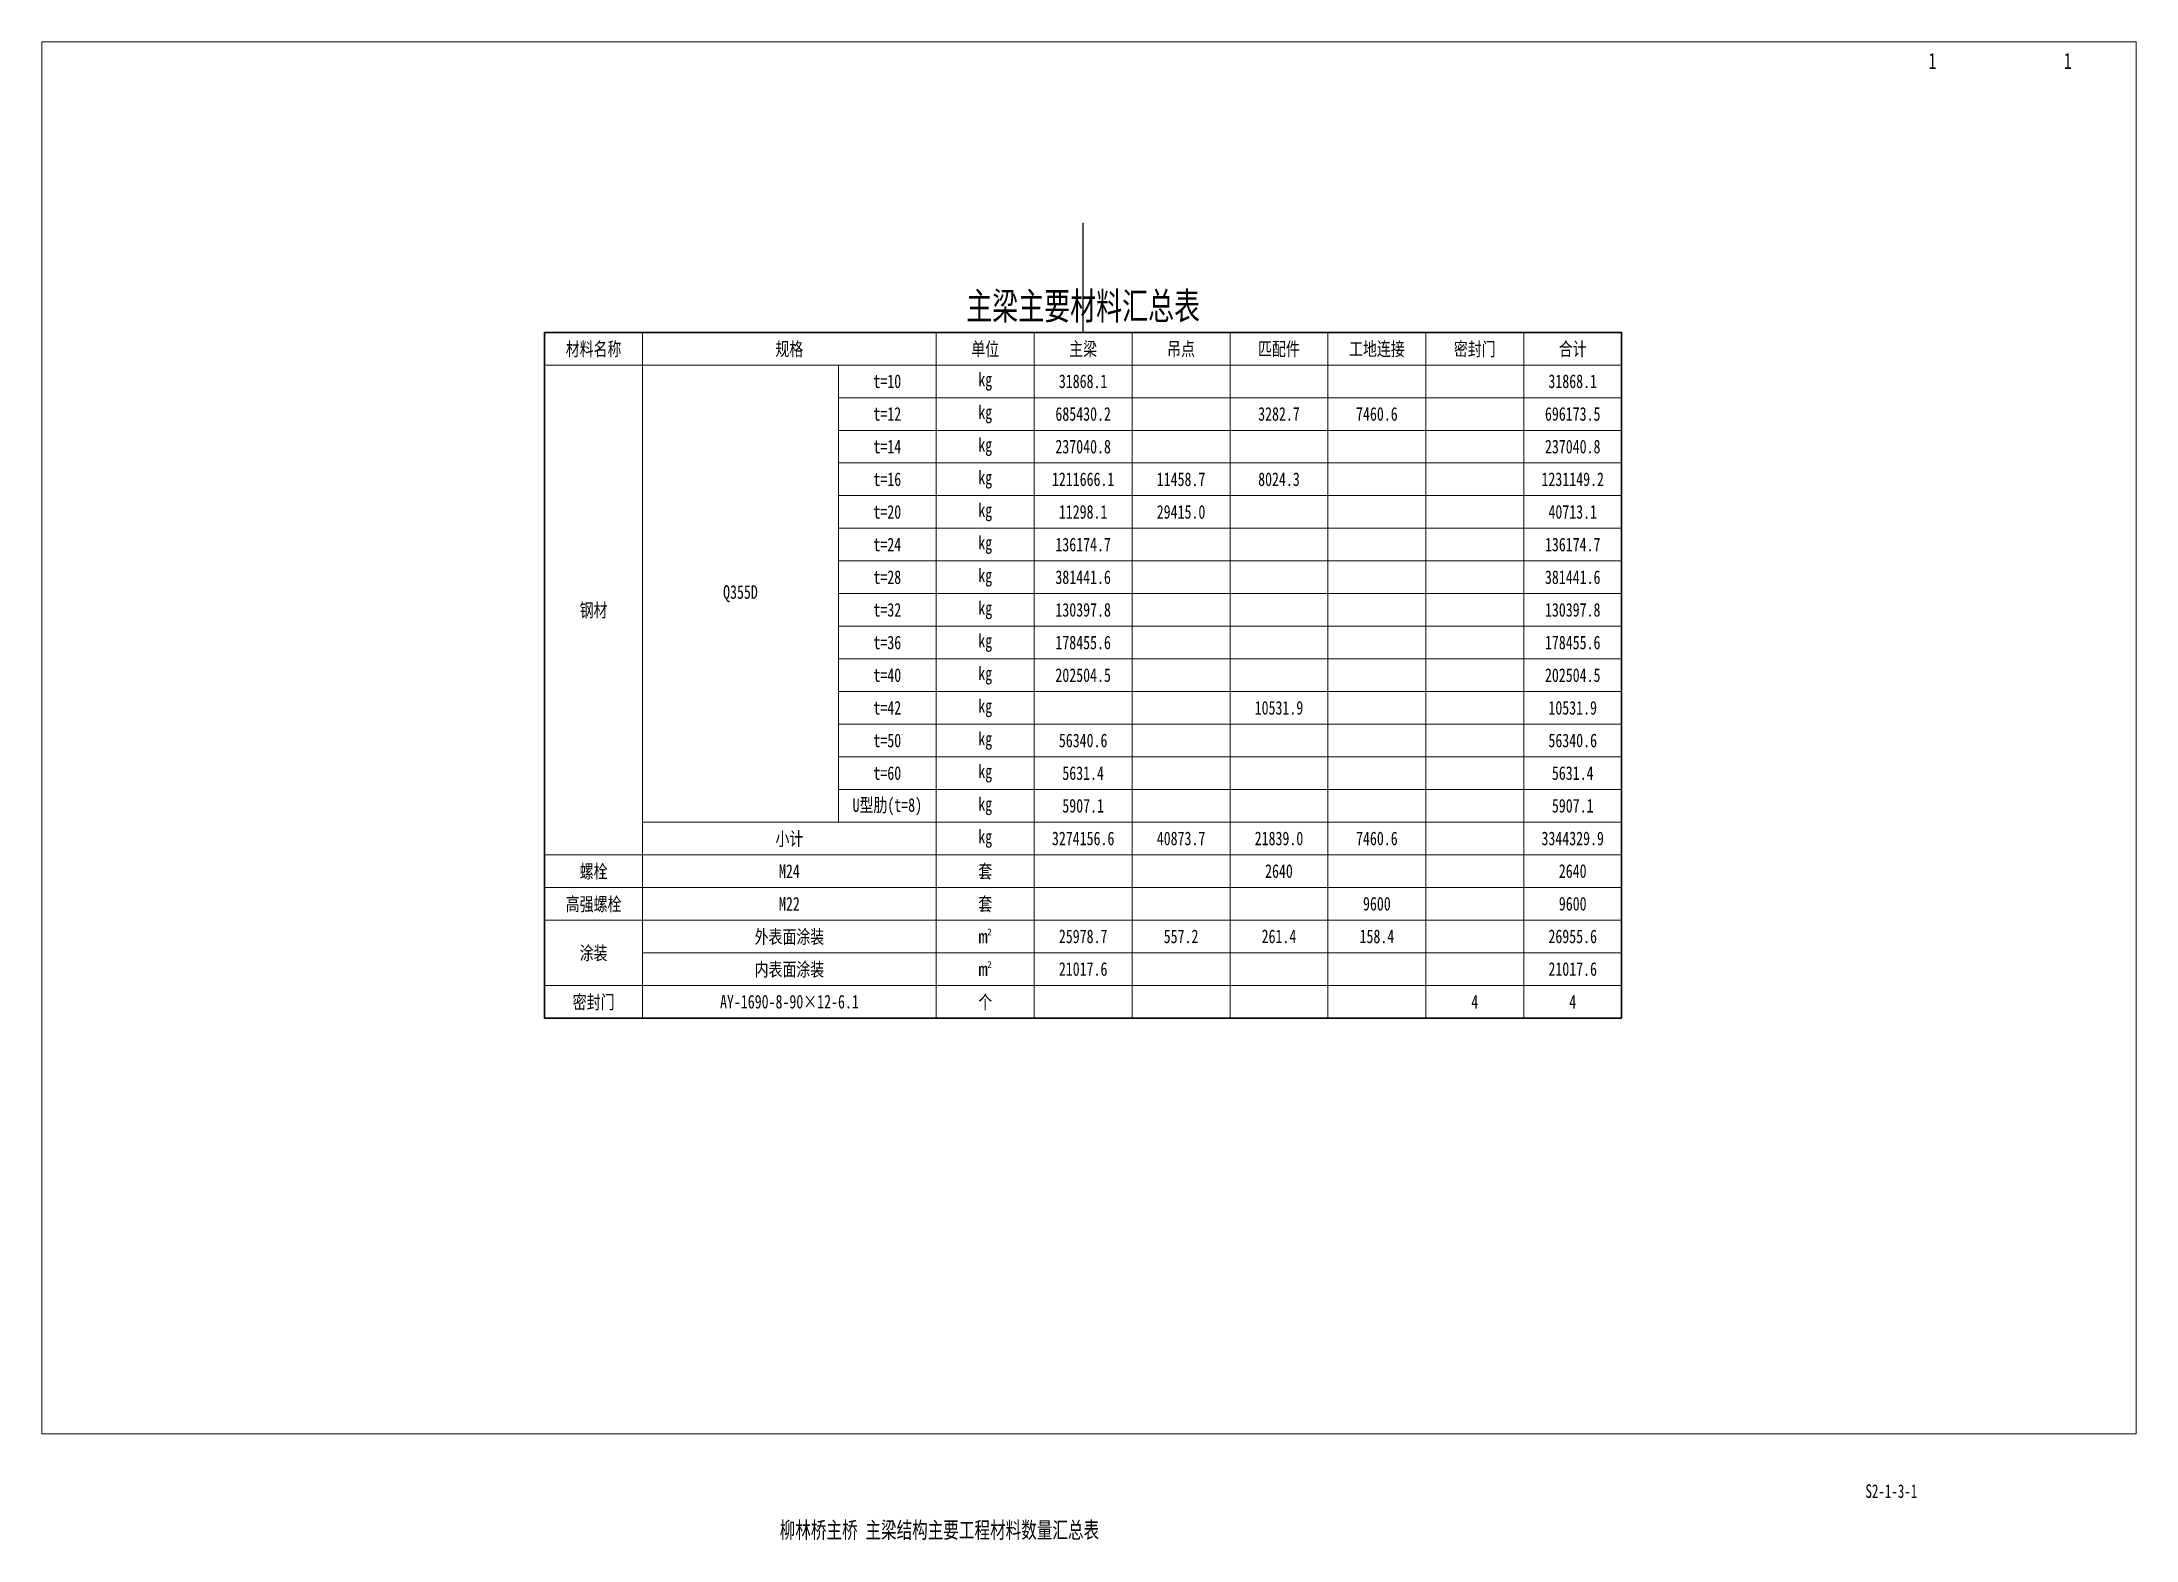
# Paper-space layout '布局1' of a CAD drawing. Header units: millimetres. Extents: x 1143 to 1528, y -267 to 8.
import ezdxf
from ezdxf.enums import TextEntityAlignment as Align

# ---------------------------------------------------------------- set-up
doc = ezdxf.new("R2010")
doc.units = ezdxf.units.MM
doc.layers.get('0').update_dxf_attribs({"lineweight": 15})
doc.layers.get('Defpoints').update_dxf_attribs({"color": 8})
for name, color, linetype, lineweight in [('文字', 7, 'Continuous', 15), ('标注线及字体', 2, 'Continuous', 15), ('钢筋', 1, 'Continuous', 30)]:
    doc.layers.add(name, color=color, linetype=linetype, lineweight=lineweight)
doc.styles.add('111', font='仿宋_GB2312.TTF', dxfattribs={"width": 0.7})
doc.styles.add('Annotative', font='')
doc.styles.add('FS', font='', dxfattribs={"width": 0.75})
doc.styles.add('图号专用', font='仿宋_GB2312.TTF', dxfattribs={"width": 0.7})
doc.styles.get('Annotative').set_extended_font_data('仿宋_GB2312')
doc.styles.get('FS').set_extended_font_data('仿宋_GB2312')

psp = doc.layouts.new('布局1')

# ---------------------------------------------------------------- linework, layer by layer
for p, q in [((1252.93, -44.89), (1252.93, -170.89)), ((1306.93, -44.89), (1306.93, -170.89)), ((1324.93, -44.89), (1324.93, -170.89)), ((1342.93, -44.89), (1342.93, -170.89)), ((1360.93, -44.89), (1360.93, -170.89)), ((1378.93, -44.89), (1378.93, -170.89)), ((1396.93, -44.89), (1396.93, -170.89)), ((1414.93, -44.89), (1414.93, -170.89)), ((1234.93, -50.89), (1432.93, -50.89)), ((1288.93, -50.89), (1288.93, -134.89)), ((1288.93, -56.89), (1432.93, -56.89)), ((1288.93, -62.89), (1432.93, -62.89)), ((1288.93, -68.89), (1432.93, -68.89)), ((1288.93, -74.89), (1432.93, -74.89)), ((1288.93, -80.89), (1432.93, -80.89)), ((1288.93, -86.89), (1432.93, -86.89)), ((1288.93, -92.89), (1432.93, -92.89)), ((1288.93, -98.89), (1432.93, -98.89)), ((1288.93, -104.89), (1432.93, -104.89)), ((1288.93, -110.89), (1432.93, -110.89)), ((1288.93, -116.89), (1432.93, -116.89)), ((1288.93, -122.89), (1432.93, -122.89)), ((1288.93, -128.89), (1432.93, -128.89)), ((1252.93, -134.89), (1432.93, -134.89)), ((1234.93, -140.89), (1432.93, -140.89)), ((1234.93, -146.89), (1432.93, -146.89)), ((1234.93, -152.89), (1432.93, -152.89)), ((1252.93, -158.89), (1432.93, -158.89)), ((1234.93, -164.89), (1432.93, -164.89))]:
    psp.add_line(p, q)
at = {"layer": 'Defpoints'}
psp.add_line((1333.93, -44.89), (1333.93, -24.76), dxfattribs=at)
at = {"layer": '钢筋'}
psp.add_lwpolyline([(1234.93, -44.89), (1432.93, -44.89), (1432.93, -170.89), (1234.93, -170.89)], close=True, dxfattribs=at)

# ---------------------------------------------------------------- texts
at = {"color": 7, "style": 'Annotative', "width": 0.75}
for s, p in [('材料名称', (1243.93, -47.89)), ('规格', (1279.93, -47.89)), ('单位', (1315.93, -47.89)), ('主梁', (1333.93, -47.89)), ('吊点', (1351.93, -47.89)), ('匹配件', (1369.93, -47.89)), ('工地连接', (1387.93, -47.89)), ('密封门', (1405.93, -47.89)), ('合计', (1423.93, -47.89)), ('t=10', (1297.93, -53.89)), ('kg', (1315.93, -53.89)), ('31868.1', (1333.93, -53.89)), ('31868.1', (1423.93, -53.89)), ('t=12', (1297.93, -59.89)), ('kg', (1315.93, -59.89)), ('685430.2', (1333.93, -59.89)), ('3282.7', (1369.93, -59.89)), ('7460.6', (1387.93, -59.89)), ('696173.5', (1423.93, -59.89)), ('t=14', (1297.93, -65.89)), ('kg', (1315.93, -65.89)), ('237040.8', (1333.93, -65.89)), ('237040.8', (1423.93, -65.89)), ('t=16', (1297.93, -71.89)), ('kg', (1315.93, -71.89)), ('1211666.1', (1333.93, -71.89)), ('11458.7', (1351.93, -71.89)), ('8024.3', (1369.93, -71.89)), ('1231149.2', (1423.93, -71.89)), ('t=20', (1297.93, -77.89)), ('kg', (1315.93, -77.89)), ('11298.1', (1333.93, -77.89)), ('29415.0', (1351.93, -77.89)), ('40713.1', (1423.93, -77.89)), ('t=24', (1297.93, -83.89)), ('kg', (1315.93, -83.89)), ('136174.7', (1333.93, -83.89)), ('136174.7', (1423.93, -83.89)), ('kg', (1315.93, -89.89)), ('Q355D', (1270.93, -92.89)), ('t=28', (1297.93, -89.89)), ('381441.6', (1333.93, -89.89)), ('381441.6', (1423.93, -89.89)), ('钢材', (1243.93, -95.89)), ('t=32', (1297.93, -95.89)), ('kg', (1315.93, -95.89)), ('130397.8', (1333.93, -95.89)), ('130397.8', (1423.93, -95.89)), ('t=36', (1297.93, -101.89)), ('kg', (1315.93, -101.89)), ('178455.6', (1333.93, -101.89)), ('178455.6', (1423.93, -101.89)), ('t=40', (1297.93, -107.89)), ('kg', (1315.93, -107.89)), ('202504.5', (1333.93, -107.89)), ('202504.5', (1423.93, -107.89)), ('t=42', (1297.93, -113.89)), ('kg', (1315.93, -113.89)), ('10531.9', (1369.93, -113.89)), ('10531.9', (1423.93, -113.89)), ('t=50', (1297.93, -119.89)), ('kg', (1315.93, -119.89)), ('56340.6', (1333.93, -119.89)), ('56340.6', (1423.93, -119.89)), ('t=60', (1297.93, -125.89)), ('kg', (1315.93, -125.89)), ('5631.4', (1333.93, -125.89)), ('5631.4', (1423.93, -125.89)), ('U型肋(t=8)', (1297.93, -131.89)), ('kg', (1315.93, -131.89)), ('5907.1', (1333.93, -131.89)), ('5907.1', (1423.93, -131.89)), ('小计', (1279.93, -137.89)), ('kg', (1315.93, -137.89)), ('3274156.6', (1333.93, -137.89)), ('40873.7', (1351.93, -137.89)), ('21839.0', (1369.93, -137.89)), ('7460.6', (1387.93, -137.89)), ('3344329.9', (1423.93, -137.89)), ('螺栓', (1243.93, -143.89)), ('套', (1315.93, -143.89)), ('M24', (1279.93, -143.89)), ('2640', (1369.93, -143.89)), ('2640', (1423.93, -143.89)), ('高强螺栓', (1243.93, -149.89)), ('M22', (1279.93, -149.89)), ('套', (1315.93, -149.89)), ('9600', (1387.93, -149.89)), ('9600', (1423.93, -149.89)), ('涂装', (1243.93, -158.89)), ('外表面涂装', (1279.93, -155.89)), ('25978.7', (1333.93, -155.89)), ('557.2', (1351.93, -155.89)), ('261.4', (1369.93, -155.89)), ('158.4', (1387.93, -155.89)), ('26955.6', (1423.93, -155.89)), ('内表面涂装', (1279.93, -161.89)), ('21017.6', (1333.93, -161.89)), ('21017.6', (1423.93, -161.89)), ('密封门', (1243.93, -167.89)), ('AY-1690-8-90×12-6.1', (1279.93, -167.89)), ('个', (1315.93, -167.89)), ('4', (1405.93, -167.89)), ('4', (1423.93, -167.89))]:
    psp.add_text(s, height=2.5, dxfattribs=at).set_placement(p, align=Align.MIDDLE)
at = {"color": 7, "style": 'Annotative'}
for s, height, p in [('m', 2.5, (1314.68, -157.14)), ('2', 1.25, (1316.28, -155.68)), ('m', 2.5, (1314.68, -163.14)), ('2', 1.25, (1316.28, -161.68))]:
    psp.add_text(s, height=height, dxfattribs=at).set_placement(p)
at = {"color": 0, "linetype": 'Continuous', "style": '图号专用', "width": 0.7}
psp.add_text('S2-1-3-1', height=2.5, dxfattribs=at).set_placement((1482.51, -257.81), align=Align.MIDDLE)
at = {"layer": '文字', "style": 'FS', "width": 0.7}
for s, p in [('1', (1490.07, 4.99)), ('1', (1514.94, 4.99)), ('柳林桥主桥 主梁结构主要工程材料数量汇总表', (1307.51, -264.91))]:
    psp.add_text(s, height=3, dxfattribs=at).set_placement(p, align=Align.MIDDLE)
at = {"layer": '标注线及字体', "color": 0, "style": '111', "width": 0.7}
psp.add_text('主梁主要材料汇总表', height=5, dxfattribs=at).set_placement((1333.93, -39.95), align=Align.MIDDLE)

# ---------------------------------------------------------------- viewports
at = {"layer": 'Defpoints'}
psp.add_viewport(center=(1335.01, -119.41), size=(385, 255.8), view_center_point=(21689.94, 7622.9), view_height=1461.7143, dxfattribs=at)

doc.saveas('drawing.dxf')
